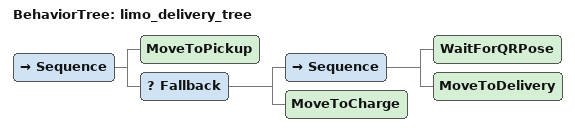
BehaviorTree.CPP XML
<?xml version="1.0" encoding="UTF-8"?>
<root BTCPP_format="4">
  <BehaviorTree ID="limo_delivery_tree">
    <Sequence>

      <MoveToPickup/>

      <Fallback>

        <Sequence>

          <WaitForQRPose/>

          <MoveToDelivery/>

        </Sequence>

        <MoveToCharge/>

      </Fallback>
    </Sequence>
  </BehaviorTree>

</root>
